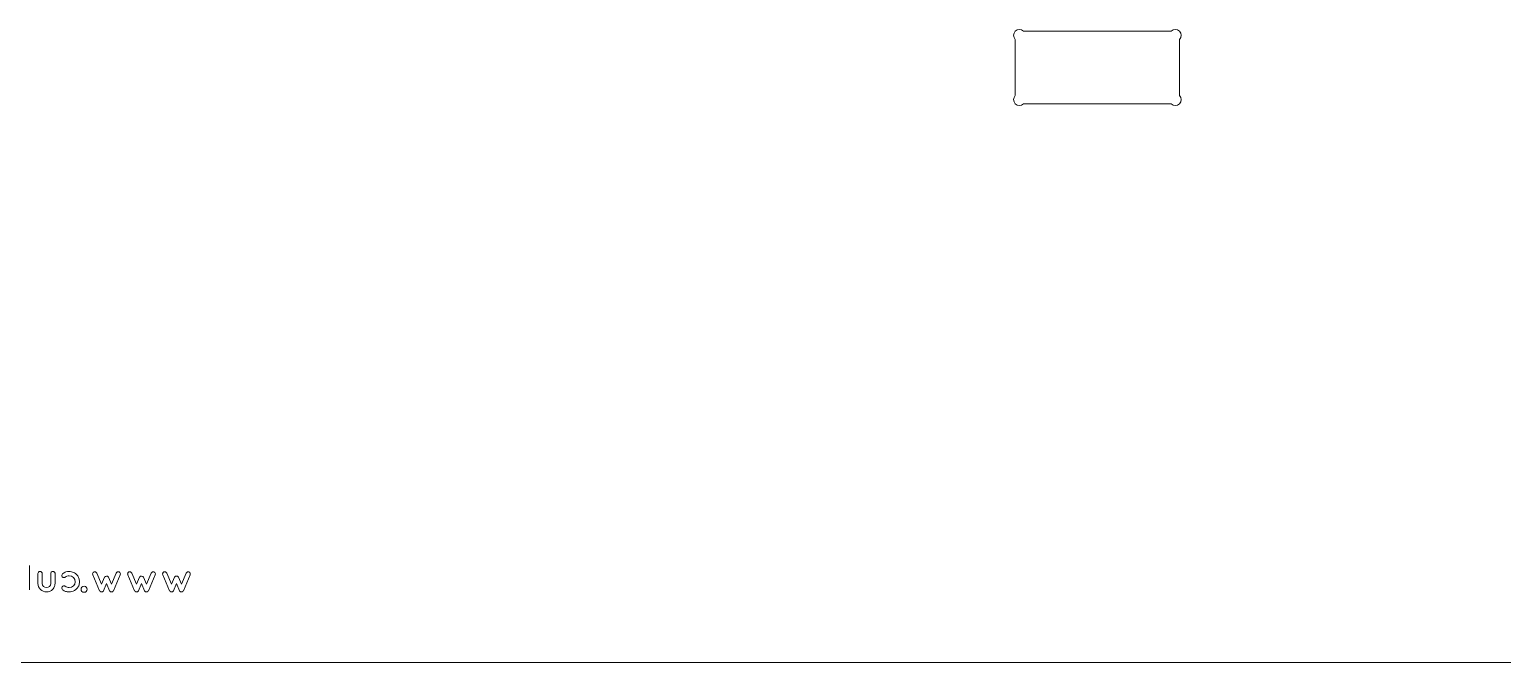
# Model space of a CAD drawing. Header units: millimetres. Extents: x 48 to 1147, y 15 to 1138.
# Drawn here: x 356.5 to 482.2, y 582.8 to 636.8 of the extents above; entities that cross this region are included whole.
import ezdxf

# ---------------------------------------------------------------- set-up
doc = ezdxf.new("R2010")
doc.units = ezdxf.units.MM

msp = doc.modelspace()

# ---------------------------------------------------------------- linework, layer by layer
at = {"color": 7, "linetype": 'Continuous', "lineweight": 15}
for p, q in [((440.607, 635.955), (440.607, 631.169)), ((453.9, 636.662), (441.314, 636.662)), ((454.607, 631.169), (454.607, 635.955)), ((441.314, 630.462), (453.9, 630.462)), ((356.52, 588.976), (356.52, 591.05)), ((357.236, 590.353), (357.236, 589.516)), ((357.607, 589.516), (357.607, 590.353)), ((358.332, 590.353), (358.332, 589.516)), ((358.704, 589.516), (358.704, 590.353)), ((361.926, 590.258), (362.504, 588.899)), ((362.676, 589.452), (362.262, 590.395)), ((362.925, 590.038), (362.676, 589.452)), ((362.84, 588.899), (363.096, 589.505)), ((363.096, 589.505), (363.345, 588.899)), ((363.513, 589.452), (363.268, 590.038)), ((363.927, 590.395), (363.513, 589.452)), ((363.685, 588.899), (364.26, 590.258)), ((364.909, 590.258), (365.487, 588.899)), ((365.659, 589.452), (365.245, 590.395)), ((365.907, 590.038), (365.659, 589.452)), ((365.823, 588.899), (366.079, 589.505)), ((366.079, 589.505), (366.328, 588.899)), ((366.496, 589.452), (366.251, 590.038)), ((366.91, 590.395), (366.496, 589.452)), ((366.668, 588.899), (367.243, 590.258)), ((367.892, 590.258), (368.47, 588.899)), ((368.642, 589.452), (368.228, 590.395)), ((368.89, 590.038), (368.642, 589.452)), ((368.806, 588.899), (369.062, 589.505)), ((369.062, 589.505), (369.311, 588.899)), ((369.479, 589.452), (369.234, 590.038)), ((369.893, 590.395), (369.479, 589.452)), ((369.651, 588.899), (370.225, 590.258)), ((362.634, 588.79), (362.641, 588.79)), ((362.707, 588.79), (362.714, 588.79)), ((362.739, 588.797), (362.742, 588.801)), ((362.742, 588.801), (362.746, 588.801)), ((362.777, 588.822), (362.777, 588.825)), ((363.363, 588.871), (363.363, 588.867)), ((363.44, 588.801), (363.447, 588.801)), ((363.471, 588.79), (363.478, 588.79)), ((363.548, 588.79), (363.559, 588.79)), ((363.643, 588.843), (363.65, 588.846)), ((365.617, 588.79), (365.624, 588.79)), ((365.69, 588.79), (365.697, 588.79)), ((365.722, 588.797), (365.725, 588.801)), ((365.725, 588.801), (365.729, 588.801)), ((365.76, 588.822), (365.76, 588.825)), ((366.345, 588.871), (366.345, 588.867)), ((366.423, 588.801), (366.43, 588.801)), ((366.454, 588.79), (366.461, 588.79)), ((366.531, 588.79), (366.542, 588.79)), ((366.626, 588.843), (366.633, 588.846)), ((368.599, 588.79), (368.606, 588.79)), ((368.673, 588.79), (368.68, 588.79)), ((368.705, 588.797), (368.708, 588.801)), ((368.708, 588.801), (368.712, 588.801)), ((368.743, 588.822), (368.743, 588.825)), ((369.328, 588.871), (369.328, 588.867)), ((369.406, 588.801), (369.413, 588.801)), ((369.437, 588.79), (369.444, 588.79)), ((369.514, 588.79), (369.525, 588.79)), ((369.609, 588.843), (369.616, 588.846)), ((107.407, 582.762), (597.807, 582.762))]:
    msp.add_line(p, q, dxfattribs=at)
for centre, start, end in [((440.96, 636.308), 45, 225), ((454.253, 636.308), 315, 135), ((440.96, 630.816), 135, 315), ((454.253, 630.816), 225, 45)]:
    msp.add_arc(centre, 0.5, start, end, dxfattribs=at)
for points in [[(357.236, 590.353), (357.236, 590.451), (357.327, 590.539), (357.425, 590.539)], [(357.425, 590.539), (357.53, 590.539), (357.607, 590.451), (357.607, 590.353)], [(358.332, 590.353), (358.332, 590.451), (358.413, 590.539), (358.518, 590.539)], [(362.027, 590.5), (362.115, 590.539), (362.227, 590.497), (362.262, 590.395)], [(365.01, 590.5), (365.098, 590.539), (365.21, 590.497), (365.245, 590.395)], [(366.91, 590.395), (366.948, 590.497), (367.057, 590.539), (367.141, 590.5)], [(367.993, 590.5), (368.081, 590.539), (368.193, 590.497), (368.228, 590.395)], [(369.893, 590.395), (369.931, 590.497), (370.04, 590.539), (370.124, 590.5)], [(357.975, 588.787), (357.572, 588.787), (357.236, 589.116), (357.236, 589.516)], [(357.607, 589.516), (357.61, 589.316), (357.772, 589.158), (357.975, 589.158)], [(357.975, 589.158), (358.175, 589.158), (358.332, 589.316), (358.332, 589.516)], [(359.307, 590.087), (359.251, 590.164), (359.265, 590.283), (359.346, 590.346)], [(361.926, 590.258), (361.884, 590.353), (361.933, 590.458), (362.027, 590.5)], [(362.925, 590.038), (362.952, 590.108), (363.019, 590.15), (363.096, 590.15)], [(364.158, 590.5), (364.256, 590.458), (364.302, 590.353), (364.26, 590.258)], [(366.079, 590.15), (366.153, 590.15), (366.219, 590.108), (366.251, 590.038)], [(367.141, 590.5), (367.239, 590.458), (367.285, 590.353), (367.243, 590.258)], [(370.124, 590.5), (370.222, 590.458), (370.268, 590.353), (370.225, 590.258)], [(359.346, 588.972), (359.265, 589.042), (359.251, 589.154), (359.307, 589.232)], [(362.539, 588.846), (362.532, 588.853), (362.525, 588.86), (362.521, 588.867)], [(362.546, 588.843), (362.544, 588.843), (362.541, 588.844), (362.539, 588.846)], [(362.606, 588.797), (362.606, 588.799), (362.604, 588.801), (362.602, 588.801)], [(362.634, 588.79), (362.623, 588.794), (362.613, 588.797), (362.606, 588.797)], [(362.676, 588.787), (362.662, 588.787), (362.651, 588.787), (362.641, 588.79)], [(362.707, 588.79), (362.697, 588.787), (362.686, 588.787), (362.676, 588.787)], [(362.739, 588.797), (362.728, 588.797), (362.721, 588.794), (362.714, 588.79)], [(362.777, 588.822), (362.767, 588.811), (362.756, 588.804), (362.746, 588.801)], [(362.805, 588.846), (362.805, 588.844), (362.803, 588.843), (362.798, 588.843)], [(362.823, 588.867), (362.819, 588.86), (362.812, 588.853), (362.805, 588.846)], [(363.363, 588.871), (363.356, 588.881), (363.349, 588.892), (363.345, 588.899)], [(363.384, 588.846), (363.377, 588.853), (363.37, 588.86), (363.363, 588.867)], [(363.387, 588.843), (363.385, 588.843), (363.384, 588.844), (363.384, 588.846)], [(363.408, 588.822), (363.401, 588.829), (363.394, 588.836), (363.387, 588.843)], [(363.44, 588.801), (363.429, 588.804), (363.422, 588.811), (363.408, 588.822)], [(363.45, 588.797), (363.45, 588.799), (363.449, 588.801), (363.447, 588.801)], [(363.471, 588.79), (363.468, 588.794), (363.457, 588.797), (363.45, 588.797)], [(363.58, 588.797), (363.573, 588.797), (363.566, 588.794), (363.559, 588.79)], [(363.587, 588.801), (363.583, 588.801), (363.583, 588.801), (363.58, 588.797)], [(363.622, 588.825), (363.622, 588.822), (363.622, 588.822), (363.618, 588.822)], [(363.664, 588.867), (363.66, 588.86), (363.653, 588.853), (363.65, 588.846)], [(363.667, 588.871), (363.667, 588.867), (363.667, 588.867), (363.664, 588.867)], [(363.685, 588.899), (363.678, 588.892), (363.674, 588.881), (363.667, 588.871)], [(365.501, 588.871), (365.494, 588.881), (365.49, 588.892), (365.487, 588.899)], [(365.55, 588.825), (365.543, 588.829), (365.536, 588.836), (365.529, 588.843)], [(365.585, 588.801), (365.571, 588.804), (365.564, 588.811), (365.554, 588.818)], [(365.617, 588.79), (365.606, 588.794), (365.596, 588.797), (365.589, 588.797)], [(365.659, 588.787), (365.645, 588.787), (365.634, 588.787), (365.624, 588.79)], [(365.69, 588.79), (365.68, 588.787), (365.669, 588.787), (365.659, 588.787)], [(365.722, 588.797), (365.711, 588.797), (365.704, 588.794), (365.697, 588.79)], [(365.788, 588.846), (365.788, 588.844), (365.786, 588.843), (365.781, 588.843)], [(365.809, 588.871), (365.809, 588.868), (365.808, 588.867), (365.806, 588.867)], [(365.823, 588.899), (365.82, 588.892), (365.816, 588.881), (365.809, 588.871)], [(366.367, 588.846), (366.36, 588.853), (366.352, 588.86), (366.345, 588.867)], [(366.37, 588.843), (366.368, 588.843), (366.367, 588.844), (366.367, 588.846)], [(366.391, 588.822), (366.384, 588.829), (366.377, 588.836), (366.37, 588.843)], [(366.454, 588.79), (366.451, 588.794), (366.44, 588.797), (366.433, 588.797)], [(366.496, 588.787), (366.486, 588.787), (366.475, 588.787), (366.461, 588.79)], [(366.531, 588.79), (366.521, 588.787), (366.51, 588.787), (366.496, 588.787)], [(366.563, 588.797), (366.556, 588.797), (366.549, 588.794), (366.542, 588.79)], [(366.601, 588.822), (366.594, 588.811), (366.58, 588.804), (366.57, 588.801)], [(366.626, 588.843), (366.615, 588.836), (366.608, 588.829), (366.605, 588.825)], [(366.647, 588.867), (366.643, 588.86), (366.636, 588.853), (366.633, 588.846)], [(366.65, 588.871), (366.65, 588.867), (366.65, 588.867), (366.647, 588.867)], [(366.668, 588.899), (366.661, 588.892), (366.657, 588.881), (366.65, 588.871)], [(368.484, 588.871), (368.477, 588.881), (368.473, 588.892), (368.47, 588.899)], [(368.487, 588.867), (368.485, 588.867), (368.484, 588.868), (368.484, 588.871)], [(368.505, 588.846), (368.498, 588.853), (368.491, 588.86), (368.487, 588.867)], [(368.512, 588.843), (368.509, 588.843), (368.507, 588.844), (368.505, 588.846)], [(368.533, 588.825), (368.526, 588.829), (368.519, 588.836), (368.512, 588.843)], [(368.568, 588.801), (368.554, 588.804), (368.547, 588.811), (368.536, 588.818)], [(368.599, 588.79), (368.589, 588.794), (368.578, 588.797), (368.571, 588.797)], [(368.642, 588.787), (368.627, 588.787), (368.617, 588.787), (368.606, 588.79)], [(368.673, 588.79), (368.663, 588.787), (368.652, 588.787), (368.642, 588.787)], [(368.705, 588.797), (368.694, 588.797), (368.687, 588.794), (368.68, 588.79)], [(368.764, 588.843), (368.757, 588.836), (368.754, 588.829), (368.743, 588.825)], [(368.771, 588.846), (368.771, 588.844), (368.769, 588.843), (368.764, 588.843)], [(368.789, 588.867), (368.785, 588.86), (368.778, 588.853), (368.771, 588.846)], [(368.792, 588.871), (368.792, 588.868), (368.791, 588.867), (368.789, 588.867)], [(368.806, 588.899), (368.803, 588.892), (368.799, 588.881), (368.792, 588.871)], [(369.353, 588.843), (369.351, 588.843), (369.349, 588.844), (369.349, 588.846)], [(369.406, 588.801), (369.395, 588.804), (369.388, 588.811), (369.374, 588.822)], [(369.437, 588.79), (369.434, 588.794), (369.423, 588.797), (369.416, 588.797)], [(369.479, 588.787), (369.469, 588.787), (369.458, 588.787), (369.444, 588.79)], [(369.514, 588.79), (369.504, 588.787), (369.493, 588.787), (369.479, 588.787)], [(369.546, 588.797), (369.539, 588.797), (369.532, 588.794), (369.525, 588.79)], [(369.584, 588.822), (369.577, 588.811), (369.563, 588.804), (369.553, 588.801)], [(369.609, 588.843), (369.598, 588.836), (369.591, 588.829), (369.588, 588.825)], [(369.651, 588.899), (369.644, 588.892), (369.64, 588.881), (369.633, 588.871)]]:
    msp.add_open_spline(points, degree=3, dxfattribs=at)
for points, knots in [([(358.518, 590.539), (358.546, 590.535), (358.6, 590.527), (358.66, 590.477), (358.697, 590.417), (358.702, 590.374), (358.704, 590.353)], [0, 0, 0, 0, 0.2840863, 0.5619196, 0.7800302, 1, 1, 1, 1]), ([(359.346, 590.346), (359.44, 590.406), (359.611, 590.514), (359.812, 590.531), (359.903, 590.539)], [0, 0, 0, 0, 0.5481779, 1, 1, 1, 1]), ([(359.903, 590.539), (360.034, 590.521), (360.293, 590.486), (360.582, 590.254), (360.761, 589.967), (360.782, 589.763), (360.793, 589.659)], [0, 0, 0, 0, 0.2834672, 0.55872471, 0.77571197, 1, 1, 1, 1]), ([(358.704, 589.516), (358.69, 589.407), (358.661, 589.194), (358.466, 588.957), (358.229, 588.813), (358.061, 588.795), (357.975, 588.787)], [0, 0, 0, 0, 0.2830227, 0.5581892, 0.7757904, 1, 1, 1, 1]), ([(359.57, 590.052), (359.546, 590.037), (359.5, 590.009), (359.422, 590.012), (359.355, 590.039), (359.323, 590.07), (359.307, 590.087)], [0, 0, 0, 0, 0.2782095, 0.5470297, 0.7655509, 1, 1, 1, 1]), ([(359.307, 589.232), (359.328, 589.252), (359.369, 589.291), (359.446, 589.31), (359.516, 589.303), (359.552, 589.281), (359.57, 589.27)], [0, 0, 0, 0, 0.296988, 0.5736652, 0.7855754, 1, 1, 1, 1]), ([(360.793, 589.659), (360.779, 589.543), (360.751, 589.313), (360.565, 589.058), (360.353, 588.897), (360.137, 588.807), (359.88, 588.773), (359.6, 588.819), (359.429, 588.922), (359.346, 588.972)], [0, 0, 0, 0, 0.1757197, 0.3471296, 0.4621284, 0.5785977, 0.6983645, 0.8533469, 1, 1, 1, 1]), ([(359.57, 589.27), (359.661, 589.204), (359.777, 589.158), (359.903, 589.158), (360.187, 589.158), (360.422, 589.389), (360.422, 589.659), (360.422, 589.929), (360.187, 590.164), (359.903, 590.164), (359.773, 590.164), (359.661, 590.118), (359.57, 590.052)], [0.00000752, 0.00000752, 0.00000752, 0.00000752, 0.25, 0.25, 0.25, 0.5, 0.5, 0.5, 0.75, 0.75, 0.75, 0.99999234, 0.99999234, 0.99999234, 0.99999234]), ([(361.186, 588.762), (361.042, 588.762), (360.923, 588.878), (360.923, 589.021), (360.923, 589.165), (361.042, 589.284), (361.186, 589.284)], [0, 0, 0, 0, 0.5, 0.5, 0.5, 1, 1, 1, 1]), ([(361.186, 589.284), (361.329, 589.284), (361.445, 589.165), (361.445, 589.021), (361.445, 588.878), (361.329, 588.762), (361.186, 588.762)], [0, 0, 0, 0, 0.5, 0.5, 0.5, 1, 1, 1, 1]), ([(363.096, 590.15), (363.116, 590.148), (363.156, 590.144), (363.206, 590.117), (363.245, 590.081), (363.26, 590.052), (363.268, 590.038)], [0, 0, 0, 0, 0.2789519, 0.553319, 0.7723431, 1, 1, 1, 1]), ([(363.927, 590.395), (363.935, 590.413), (363.951, 590.447), (363.992, 590.485), (364.042, 590.51), (364.101, 590.519), (364.139, 590.506), (364.158, 590.5)], [0, 0, 0, 0, 0.2043704, 0.3952658, 0.5786622, 0.7892699, 1, 1, 1, 1]), ([(364.909, 590.258), (364.901, 590.285), (364.886, 590.338), (364.91, 590.412), (364.953, 590.468), (364.991, 590.489), (365.01, 590.5)], [0, 0, 0, 0, 0.2817505, 0.553317, 0.7719332, 1, 1, 1, 1]), ([(365.907, 590.038), (365.917, 590.056), (365.935, 590.092), (365.981, 590.127), (366.03, 590.147), (366.063, 590.149), (366.079, 590.15)], [0, 0, 0, 0, 0.2809181, 0.5540319, 0.7725129, 1, 1, 1, 1]), ([(367.892, 590.258), (367.884, 590.285), (367.868, 590.338), (367.893, 590.412), (367.936, 590.468), (367.974, 590.489), (367.993, 590.5)], [0, 0, 0, 0, 0.2817505, 0.553317, 0.7719332, 1, 1, 1, 1]), ([(368.89, 590.038), (368.9, 590.056), (368.918, 590.092), (368.964, 590.127), (369.013, 590.147), (369.045, 590.149), (369.062, 590.15)], [0, 0, 0, 0, 0.2808665, 0.5539999, 0.7724966, 1, 1, 1, 1]), ([(369.062, 590.15), (369.082, 590.148), (369.122, 590.144), (369.172, 590.117), (369.211, 590.081), (369.226, 590.052), (369.234, 590.038)], [0, 0, 0, 0, 0.27907, 0.5534194, 0.7724294, 1, 1, 1, 1]), ([(362.518, 588.871), (362.515, 588.876), (362.51, 588.885), (362.506, 588.895), (362.504, 588.899)], [0, 0, 0, 0, 0.6168046, 1, 1, 1, 1]), ([(362.521, 588.867), (362.521, 588.867), (362.52, 588.867), (362.519, 588.868), (362.518, 588.868), (362.518, 588.869), (362.518, 588.87), (362.518, 588.871)], [0, 0, 0, 0, 0.2140195, 0.3910254, 0.5574037, 0.7591139, 1, 1, 1, 1]), ([(362.567, 588.825), (362.563, 588.828), (362.555, 588.833), (362.549, 588.84), (362.546, 588.843)], [0, 0, 0, 0, 0.53239371, 1, 1, 1, 1]), ([(362.571, 588.818), (362.57, 588.819), (362.57, 588.82), (362.569, 588.821), (362.569, 588.822), (362.568, 588.823), (362.567, 588.824), (362.567, 588.825), (362.567, 588.825)], [0, 0, 0, 0, 0.2033773, 0.3767908, 0.5476944, 0.6845664, 0.8292414, 1, 1, 1, 1]), ([(362.602, 588.801), (362.596, 588.803), (362.584, 588.808), (362.575, 588.815), (362.571, 588.818)], [0, 0, 0, 0, 0.5711517, 1, 1, 1, 1]), ([(362.798, 588.843), (362.795, 588.839), (362.791, 588.833), (362.783, 588.828), (362.779, 588.826), (362.777, 588.825)], [0, 0, 0, 0, 0.5482713, 0.7606845, 1, 1, 1, 1]), ([(362.826, 588.871), (362.826, 588.87), (362.826, 588.87), (362.826, 588.869), (362.825, 588.868), (362.824, 588.867), (362.823, 588.867), (362.823, 588.867)], [0, 0, 0, 0, 0.20821305, 0.38469754, 0.54658529, 0.7531343, 1, 1, 1, 1]), ([(362.84, 588.899), (362.838, 588.894), (362.834, 588.884), (362.829, 588.875), (362.826, 588.871)], [0, 0, 0, 0, 0.5029472, 1, 1, 1, 1]), ([(363.513, 588.787), (363.507, 588.787), (363.495, 588.787), (363.484, 588.789), (363.478, 588.79)], [0, 0, 0, 0, 0.5184572, 1, 1, 1, 1]), ([(363.548, 588.79), (363.542, 588.789), (363.531, 588.786), (363.519, 588.786), (363.513, 588.787)], [0, 0, 0, 0, 0.5244031, 1, 1, 1, 1]), ([(363.618, 588.822), (363.613, 588.816), (363.604, 588.807), (363.592, 588.802), (363.587, 588.801)], [0, 0, 0, 0, 0.5679269, 1, 1, 1, 1]), ([(363.643, 588.843), (363.638, 588.839), (363.631, 588.834), (363.624, 588.827), (363.622, 588.825)], [0, 0, 0, 0, 0.66361874, 1, 1, 1, 1]), ([(365.504, 588.867), (365.504, 588.867), (365.503, 588.867), (365.502, 588.868), (365.501, 588.868), (365.501, 588.869), (365.501, 588.87), (365.501, 588.871)], [0, 0, 0, 0, 0.2136845, 0.3953798, 0.5574512, 0.7588457, 1, 1, 1, 1]), ([(365.522, 588.846), (365.518, 588.85), (365.511, 588.856), (365.506, 588.864), (365.504, 588.867)], [0, 0, 0, 0, 0.58913633, 1, 1, 1, 1]), ([(365.529, 588.843), (365.528, 588.843), (365.527, 588.843), (365.524, 588.844), (365.523, 588.845), (365.522, 588.846)], [0, 0, 0, 0, 0.2488983, 0.5153663, 1, 1, 1, 1]), ([(365.554, 588.818), (365.553, 588.819), (365.553, 588.82), (365.552, 588.821), (365.551, 588.822), (365.551, 588.823), (365.55, 588.824), (365.55, 588.825), (365.55, 588.825)], [0, 0, 0, 0, 0.2032283, 0.3765146, 0.549876, 0.6842774, 0.8288464, 1, 1, 1, 1]), ([(365.589, 588.797), (365.589, 588.798), (365.589, 588.798), (365.588, 588.799), (365.587, 588.8), (365.586, 588.8), (365.585, 588.801), (365.585, 588.801)], [0, 0, 0, 0, 0.2077976, 0.3859252, 0.5474899, 0.7536268, 1, 1, 1, 1]), ([(365.76, 588.822), (365.755, 588.816), (365.745, 588.808), (365.734, 588.803), (365.729, 588.801)], [0, 0, 0, 0, 0.5954656, 1, 1, 1, 1]), ([(365.781, 588.843), (365.778, 588.839), (365.773, 588.833), (365.766, 588.828), (365.762, 588.826), (365.76, 588.825)], [0, 0, 0, 0, 0.5475441, 0.7593905, 1, 1, 1, 1]), ([(365.806, 588.867), (365.803, 588.863), (365.798, 588.855), (365.791, 588.849), (365.788, 588.846)], [0, 0, 0, 0, 0.5324082, 1, 1, 1, 1]), ([(366.345, 588.871), (366.342, 588.876), (366.336, 588.885), (366.33, 588.895), (366.328, 588.899)], [0, 0, 0, 0, 0.6165751, 1, 1, 1, 1]), ([(366.423, 588.801), (366.417, 588.803), (366.406, 588.809), (366.396, 588.817), (366.391, 588.822)], [0, 0, 0, 0, 0.4903126, 1, 1, 1, 1]), ([(366.433, 588.797), (366.433, 588.798), (366.433, 588.798), (366.433, 588.799), (366.432, 588.8), (366.431, 588.8), (366.43, 588.801), (366.43, 588.801)], [0, 0, 0, 0, 0.2077976, 0.3859252, 0.5474899, 0.7536268, 1, 1, 1, 1]), ([(366.57, 588.801), (366.569, 588.801), (366.568, 588.801), (366.565, 588.8), (366.564, 588.798), (366.563, 588.797)], [0, 0, 0, 0, 0.2851476, 0.4848827, 1, 1, 1, 1]), ([(366.605, 588.825), (366.605, 588.824), (366.605, 588.823), (366.605, 588.822), (366.604, 588.822), (366.604, 588.822), (366.604, 588.822), (366.603, 588.822), (366.602, 588.822), (366.601, 588.822)], [0, 0, 0, 0, 0.3800109, 0.4406028, 0.4903964, 0.539671, 0.6246995, 0.7378668, 1, 1, 1, 1]), ([(368.536, 588.818), (368.536, 588.819), (368.536, 588.82), (368.535, 588.821), (368.534, 588.822), (368.534, 588.823), (368.533, 588.824), (368.533, 588.825), (368.533, 588.825)], [0, 0, 0, 0, 0.2032283, 0.3765146, 0.549876, 0.6842774, 0.8288464, 1, 1, 1, 1]), ([(368.571, 588.797), (368.571, 588.798), (368.571, 588.798), (368.571, 588.799), (368.57, 588.8), (368.569, 588.8), (368.568, 588.801), (368.568, 588.801)], [0, 0, 0, 0, 0.2077976, 0.3859252, 0.5474899, 0.7536268, 1, 1, 1, 1]), ([(368.743, 588.822), (368.738, 588.816), (368.728, 588.808), (368.716, 588.803), (368.712, 588.801)], [0, 0, 0, 0, 0.5957114, 1, 1, 1, 1]), ([(369.328, 588.871), (369.325, 588.876), (369.318, 588.885), (369.313, 588.895), (369.311, 588.899)], [0, 0, 0, 0, 0.6165751, 1, 1, 1, 1]), ([(369.349, 588.846), (369.345, 588.85), (369.338, 588.857), (369.331, 588.864), (369.328, 588.867)], [0, 0, 0, 0, 0.55869632, 1, 1, 1, 1]), ([(369.374, 588.822), (369.37, 588.825), (369.363, 588.833), (369.356, 588.84), (369.353, 588.843)], [0, 0, 0, 0, 0.5620207, 1, 1, 1, 1]), ([(369.416, 588.797), (369.416, 588.798), (369.416, 588.798), (369.416, 588.799), (369.415, 588.8), (369.414, 588.8), (369.413, 588.801), (369.413, 588.801)], [0, 0, 0, 0, 0.2077976, 0.3859252, 0.5474899, 0.7536268, 1, 1, 1, 1]), ([(369.553, 588.801), (369.552, 588.801), (369.551, 588.801), (369.548, 588.8), (369.547, 588.798), (369.546, 588.797)], [0, 0, 0, 0, 0.2817246, 0.4816558, 1, 1, 1, 1]), ([(369.588, 588.825), (369.588, 588.824), (369.588, 588.823), (369.587, 588.822), (369.587, 588.822), (369.587, 588.822), (369.586, 588.822), (369.585, 588.822), (369.585, 588.822), (369.584, 588.822)], [0, 0, 0, 0, 0.3800109, 0.4406028, 0.4903964, 0.539671, 0.6246995, 0.7378668, 1, 1, 1, 1]), ([(369.63, 588.867), (369.627, 588.863), (369.622, 588.856), (369.618, 588.849), (369.616, 588.846)], [0, 0, 0, 0, 0.56391049, 1, 1, 1, 1]), ([(369.633, 588.871), (369.633, 588.87), (369.633, 588.869), (369.633, 588.868), (369.633, 588.867), (369.632, 588.867), (369.631, 588.867), (369.63, 588.867), (369.63, 588.867)], [0, 0, 0, 0, 0.363877, 0.4465361, 0.5218825, 0.6063897, 0.7240452, 1, 1, 1, 1])]:
    msp.add_open_spline(points, degree=3, knots=knots, dxfattribs=at)

doc.saveas('drawing.dxf')
